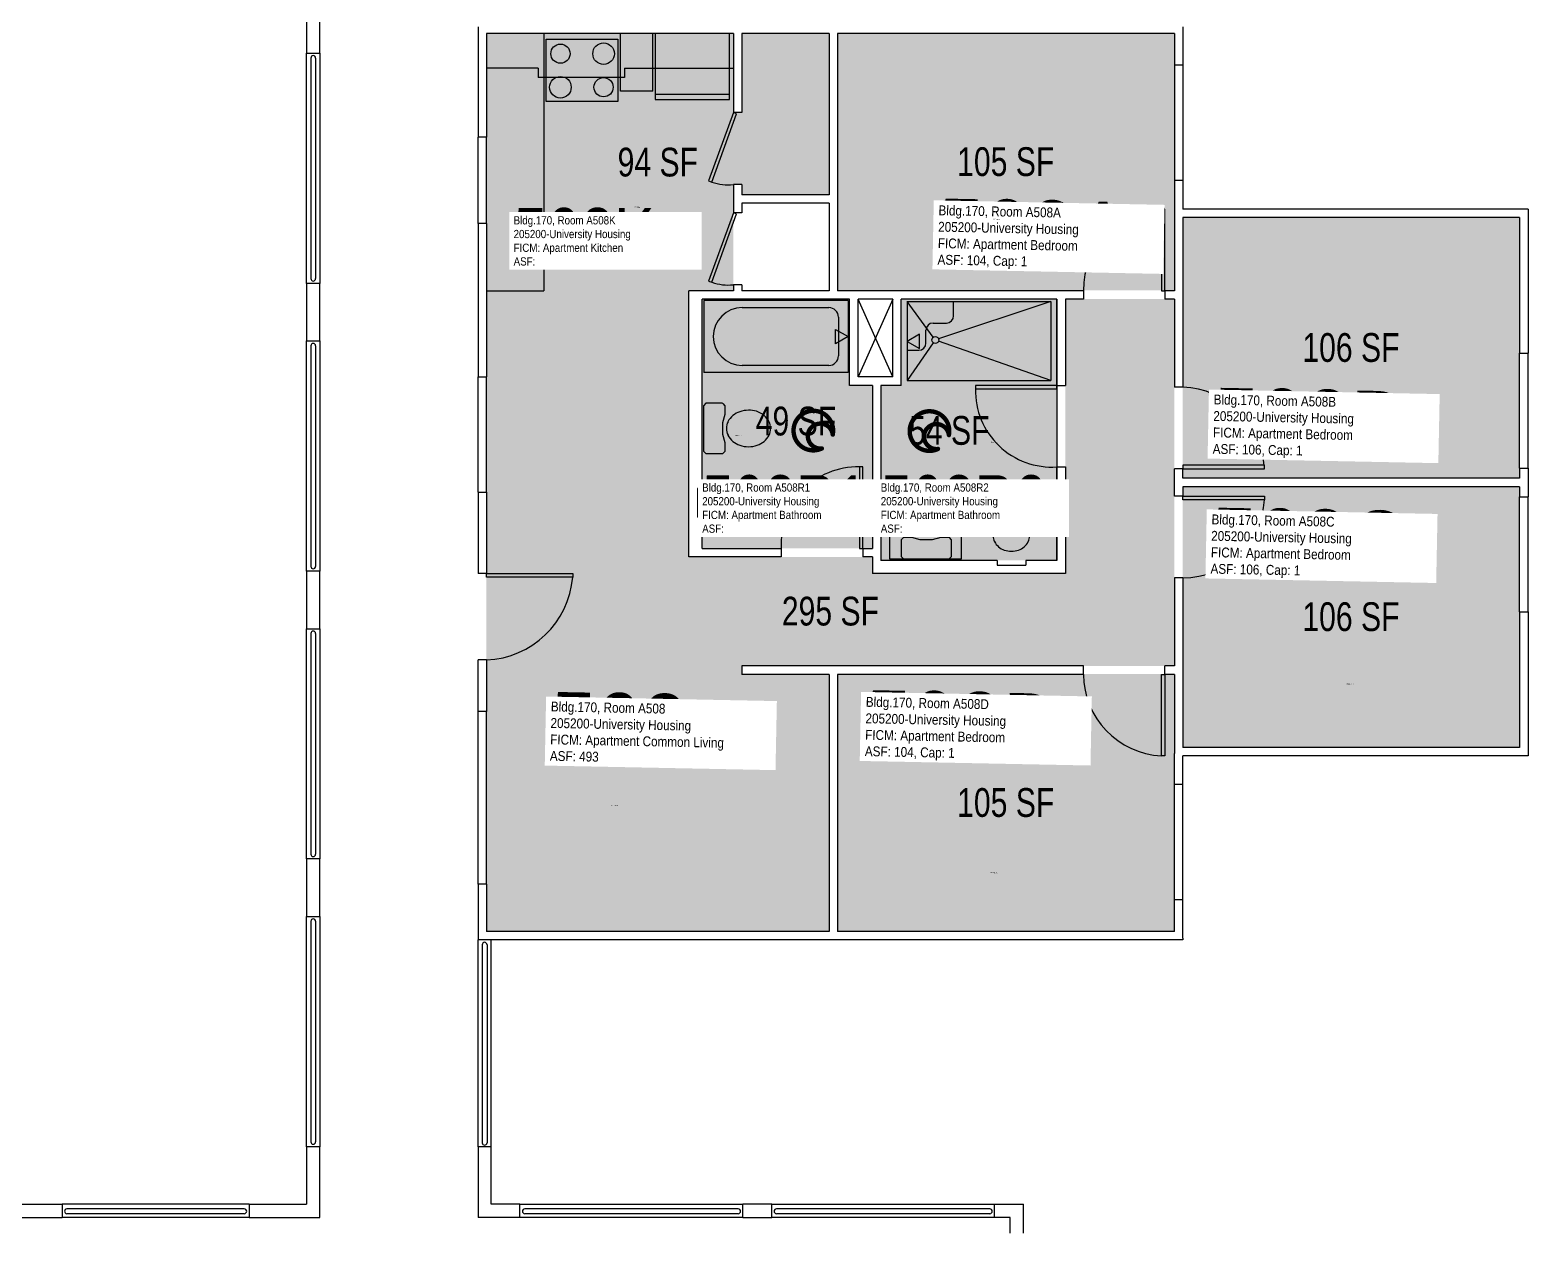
# Model space of a CAD drawing. Header units: inches. Extents: x -88 to 2438, y -52 to 1673.
# Drawn here: x 1789 to 2414, y 320 to 821 of the extents above; entities that cross this region are included whole.
import ezdxf
from ezdxf.enums import TextEntityAlignment as Align

# ---------------------------------------------------------------- set-up
doc = ezdxf.new("R2010")
doc.units = ezdxf.units.IN
doc.header["$LTSCALE"] = 10
doc.header["$MEASUREMENT"] = 0
doc.layers.get('0').update_dxf_attribs({"linetype": 'CONTINUOUS'})
for name, color, linetype in [('A-DOOR', 2, 'CONTINUOUS'), ('A-FLOR', 3, 'CONTINUOUS'), ('A-GLAZ', 1, 'CONTINUOUS'), ('A-IDEN-ICON', 4, 'CONTINUOUS'), ('A-IDEN-RNUM', 7, 'CONTINUOUS'), ('A-IDEN-SNUM', 4, 'CONTINUOUS'), ('A-IDEN-VNUM', 4, 'CONTINUOUS'), ('A-WALL', 5, 'CONTINUOUS'), ('AREA-TEXT', 3, 'CONTINUOUS'), ('Rooms-Category-Color', 7, 'CONTINUOUS'), ('Rooms-College-Color', 7, 'CONTINUOUS'), ('Rooms-Department-Color', 7, 'CONTINUOUS'), ('Rooms-Division-Color', 7, 'CONTINUOUS'), ('Rooms-Information', 7, 'CONTINUOUS')]:
    doc.layers.add(name, color=color, linetype=linetype)
doc.styles.add('CP_AREA', font='arial.ttf', dxfattribs={"height": 15})
doc.styles.add('CP_ROOMSNUMBER', font='arial.ttf', dxfattribs={"height": 1})
doc.styles.add('CP_ROOMVNUMBER', font='arial.ttf', dxfattribs={"width": 0.85, "height": 0.075})

# ---------------------------------------------------------------- blocks, each defined once
blk = doc.blocks.new('CPBATH')
at = {"color": 0, "linetype": 'ByBlock', "const_width": 0.0127}
for points in [[(0.0571, 0.0168, 0.861492), (-0.0551, 0, 1)], [(-0.0551, 0, 0.726902), (0.0487, -0.0337, 1)], [(0.0571, 0.0168, 0.729002), (-0.0084, -0.0042, 1)], [(-0.0084, -0.0042, 0.609468), (0.0487, -0.0337, 1)]]:
    blk.add_lwpolyline(points, format="xyb", dxfattribs=at)
at = {"color": 0, "linetype": 'ByBlock', "const_width": 0.00637}
for points in [[(0.0544, 0.0152, 1), (0.0599, 0.0184, 1)], [(0.0459, -0.0353, 1), (0.0515, -0.0321, 1)]]:
    blk.add_lwpolyline(points, format="xyb", close=True, dxfattribs=at)

msp = doc.modelspace()

# ---------------------------------------------------------------- hatches: boundary and pattern name
at = {"layer": 'Rooms-Category-Color', "true_color": 0x728ef3}
for points in [[(2082.17, 712.63), (1979.17, 712.63), (1979.17, 819.88), (2082.17, 819.88), (2082.17, 786.88), (2085.67, 786.88), (2085.67, 819.88), (2122.17, 819.88), (2122.17, 752.63), (2085.67, 752.63), (2085.67, 756.88), (2082.17, 756.88)], [(2125.54, 712.81), (2125.54, 820.06), (2266.04, 820.06), (2266.04, 712.81)], [(2269.54, 634.56), (2269.54, 743.31), (2410.04, 743.31), (2410.04, 634.56)], [(2266.17, 709.13), (2266.17, 556.13), (2085.67, 556.13), (2085.67, 552.63), (2122.17, 552.63), (2122.17, 445.38), (1979.17, 445.38), (1979.17, 712.63), (2063.67, 712.63), (2063.67, 601.63), (2140.17, 601.63), (2140.17, 594.63), (2220.67, 594.63), (2220.67, 709.13)], [(2069.17, 709.13), (2130.67, 709.13), (2130.67, 673.13), (2140.17, 673.13), (2140.17, 605.13), (2069.17, 605.13)], [(2217.17, 709.13), (2217.17, 600.13), (2143.67, 600.13), (2143.67, 673.13), (2152.17, 673.13), (2152.17, 709.13)], [(2269.54, 522.31), (2269.54, 631.06), (2410.04, 631.06), (2410.04, 522.31)], [(2125.54, 445.56), (2125.54, 552.81), (2266.04, 552.81), (2266.04, 445.56)]]:
    msp.add_hatch(color=171, dxfattribs=at).paths.add_polyline_path(points)
at = {"layer": 'Rooms-College-Color', "true_color": 0xadadad}
for points in [[(2082.17, 712.63), (1979.17, 712.63), (1979.17, 819.88), (2082.17, 819.88), (2082.17, 786.88), (2085.67, 786.88), (2085.67, 819.88), (2122.17, 819.88), (2122.17, 752.63), (2085.67, 752.63), (2085.67, 756.88), (2082.17, 756.88)], [(2125.54, 712.81), (2125.54, 820.06), (2266.04, 820.06), (2266.04, 712.81)], [(2269.54, 634.56), (2269.54, 743.31), (2410.04, 743.31), (2410.04, 634.56)], [(2266.17, 709.13), (2266.17, 556.13), (2085.67, 556.13), (2085.67, 552.63), (2122.17, 552.63), (2122.17, 445.38), (1979.17, 445.38), (1979.17, 712.63), (2063.67, 712.63), (2063.67, 601.63), (2140.17, 601.63), (2140.17, 594.63), (2220.67, 594.63), (2220.67, 709.13)], [(2069.17, 709.13), (2130.67, 709.13), (2130.67, 673.13), (2140.17, 673.13), (2140.17, 605.13), (2069.17, 605.13)], [(2217.17, 709.13), (2217.17, 600.13), (2143.67, 600.13), (2143.67, 673.13), (2152.17, 673.13), (2152.17, 709.13)], [(2269.54, 522.31), (2269.54, 631.06), (2410.04, 631.06), (2410.04, 522.31)], [(2125.54, 445.56), (2125.54, 552.81), (2266.04, 552.81), (2266.04, 445.56)]]:
    msp.add_hatch(color=253, dxfattribs=at).paths.add_polyline_path(points)
at = {"layer": 'Rooms-Department-Color', "true_color": 0x604aed}
for points in [[(2082.17, 712.63), (1979.17, 712.63), (1979.17, 819.88), (2082.17, 819.88), (2082.17, 786.88), (2085.67, 786.88), (2085.67, 819.88), (2122.17, 819.88), (2122.17, 752.63), (2085.67, 752.63), (2085.67, 756.88), (2082.17, 756.88)], [(2125.54, 712.81), (2125.54, 820.06), (2266.04, 820.06), (2266.04, 712.81)], [(2269.54, 634.56), (2269.54, 743.31), (2410.04, 743.31), (2410.04, 634.56)], [(2266.17, 709.13), (2266.17, 556.13), (2085.67, 556.13), (2085.67, 552.63), (2122.17, 552.63), (2122.17, 445.38), (1979.17, 445.38), (1979.17, 712.63), (2063.67, 712.63), (2063.67, 601.63), (2140.17, 601.63), (2140.17, 594.63), (2220.67, 594.63), (2220.67, 709.13)], [(2069.17, 709.13), (2130.67, 709.13), (2130.67, 673.13), (2140.17, 673.13), (2140.17, 605.13), (2069.17, 605.13)], [(2217.17, 709.13), (2217.17, 600.13), (2143.67, 600.13), (2143.67, 673.13), (2152.17, 673.13), (2152.17, 709.13)], [(2269.54, 522.31), (2269.54, 631.06), (2410.04, 631.06), (2410.04, 522.31)], [(2125.54, 445.56), (2125.54, 552.81), (2266.04, 552.81), (2266.04, 445.56)]]:
    msp.add_hatch(color=173, dxfattribs=at).paths.add_polyline_path(points)
at = {"layer": 'Rooms-Division-Color', "true_color": 0x604aed}
for points in [[(2082.17, 712.63), (1979.17, 712.63), (1979.17, 819.88), (2082.17, 819.88), (2082.17, 786.88), (2085.67, 786.88), (2085.67, 819.88), (2122.17, 819.88), (2122.17, 752.63), (2085.67, 752.63), (2085.67, 756.88), (2082.17, 756.88)], [(2125.54, 712.81), (2125.54, 820.06), (2266.04, 820.06), (2266.04, 712.81)], [(2269.54, 634.56), (2269.54, 743.31), (2410.04, 743.31), (2410.04, 634.56)], [(2266.17, 709.13), (2266.17, 556.13), (2085.67, 556.13), (2085.67, 552.63), (2122.17, 552.63), (2122.17, 445.38), (1979.17, 445.38), (1979.17, 712.63), (2063.67, 712.63), (2063.67, 601.63), (2140.17, 601.63), (2140.17, 594.63), (2220.67, 594.63), (2220.67, 709.13)], [(2069.17, 709.13), (2130.67, 709.13), (2130.67, 673.13), (2140.17, 673.13), (2140.17, 605.13), (2069.17, 605.13)], [(2217.17, 709.13), (2217.17, 600.13), (2143.67, 600.13), (2143.67, 673.13), (2152.17, 673.13), (2152.17, 709.13)], [(2269.54, 522.31), (2269.54, 631.06), (2410.04, 631.06), (2410.04, 522.31)], [(2125.54, 445.56), (2125.54, 552.81), (2266.04, 552.81), (2266.04, 445.56)]]:
    msp.add_hatch(color=173, dxfattribs=at).paths.add_polyline_path(points)

# ---------------------------------------------------------------- linework, layer by layer
for p, q in [((2003.17, 819.88), (2003.17, 712.63)), ((2035.04, 795.88), (2035.04, 819.88)), ((2048.55, 795.88), (2048.55, 819.88)), ((2080.55, 819.88), (2049.55, 819.88)), ((2049.55, 819.88), (2049.55, 792.38)), ((2080.55, 792.38), (2080.55, 819.88)), ((2004.04, 817.46), (2034.04, 817.46)), ((2004.04, 791.46), (2004.04, 817.46)), ((2034.04, 817.46), (2034.04, 791.46)), ((2000.8, 805.46), (1979.17, 805.46)), ((2000.8, 805.46), (2000.8, 801.46)), ((2036.8, 801.46), (2000.8, 801.46)), ((2036.8, 805.46), (2082.17, 805.46)), ((2036.8, 805.46), (2036.8, 801.46)), ((2048.55, 795.88), (2035.04, 795.88)), ((2049.55, 794.63), (2080.55, 794.63)), ((2034.04, 791.46), (2004.04, 791.46)), ((2049.55, 792.38), (2080.55, 792.38)), ((1979.17, 712.63), (2003.17, 712.63)), ((2130.05, 708.5), (2069.8, 708.5)), ((2069.8, 708.5), (2069.8, 678.5)), ((2130.05, 708.5), (2130.05, 678.5)), ((2154.67, 708.13), (2214.67, 708.13)), ((2165.58, 693.19), (2154.67, 708.13)), ((2154.67, 708.13), (2154.67, 675.13)), ((2214.67, 708.13), (2167.76, 692.51)), ((2214.67, 708.13), (2214.67, 675.13)), ((2085.86, 705.55), (2122.01, 705.55)), ((2126.03, 701.54), (2126.03, 685.47)), ((2124.85, 690.5), (2124.85, 696.5)), ((2124.85, 696.5), (2130.05, 693.5)), ((2159.87, 694.5), (2154.67, 691.5)), ((2159.87, 688.5), (2159.87, 694.5)), ((2130.05, 693.5), (2124.85, 690.5)), ((2154.67, 691.5), (2159.87, 688.5)), ((2165.58, 690.93), (2154.67, 675.13)), ((2214.67, 675.13), (2167.76, 691.62)), ((2122.01, 681.45), (2085.86, 681.45)), ((2130.05, 678.5), (2069.8, 678.5)), ((2154.67, 675.13), (2214.67, 675.13)), ((2070.73, 665.66), (2069.73, 664.66)), ((2069.73, 664.66), (2069.73, 645.66)), ((2077.56, 665.66), (2070.73, 665.66)), ((2078.73, 664.66), (2077.86, 665.54)), ((2078.73, 661.16), (2078.73, 664.66)), ((2077.73, 652.66), (2077.73, 657.6)), ((2077.75, 657.71), (2078.73, 661.16)), ((2078.73, 649.16), (2077.73, 652.66)), ((2069.73, 645.66), (2070.73, 644.66)), ((2070.73, 644.66), (2077.73, 644.66)), ((2077.73, 644.66), (2078.61, 645.54)), ((2078.73, 645.83), (2078.73, 649.16)), ((2147.3, 612.75), (2147.3, 600.75)), ((2177.3, 612.75), (2147.3, 612.75)), ((2177.3, 600.75), (2177.3, 612.75)), ((2152.17, 608.58), (2152.17, 601.75)), ((2153.17, 609.75), (2152.29, 608.88)), ((2156.67, 609.75), (2153.17, 609.75)), ((2160.17, 608.75), (2156.67, 609.75)), ((2165.17, 608.75), (2160.17, 608.75)), ((2168.67, 609.75), (2165.17, 608.75)), ((2172, 609.75), (2168.67, 609.75)), ((2173.17, 608.75), (2172.29, 609.63)), ((2173.17, 601.75), (2173.17, 608.75)), ((2147.3, 600.75), (2177.3, 600.75)), ((2152.17, 601.75), (2153.17, 600.75)), ((2153.17, 600.75), (2172.17, 600.75)), ((2172.17, 600.75), (2173.17, 601.75))]:
    msp.add_line(p, q)
at = {"ltscale": 0.5}
for p, q in [((2174.05, 702.13), (2174.05, 708.13)), ((2162.5, 690.76), (2162.5, 696.13)), ((2165.5, 699.13), (2171.05, 699.13)), ((2154.67, 687.76), (2159.5, 687.76))]:
    msp.add_line(p, q, dxfattribs=at)
msp.add_lwpolyline([(2217.17, 709.13), (2217.17, 600.13)])
for centre, radius in [((2010.04, 811.46), 4), ((2028.04, 811.46), 4.5), ((2010.04, 797.46), 4.5), ((2028.04, 797.46), 4), ((2166.42, 692.06), 1.41)]:
    msp.add_circle(centre, radius)
for centre, radius, start, end in [((2085.86, 693.5), 12.05, 90, 270), ((2122.01, 701.54), 4.02, 0, 90), ((2122.01, 685.47), 4.02, 270, 0), ((2077.56, 665.24), 0.418, 45, 90), ((2088.5, 651.58), 11.18, 90, 108.83538), ((2089.06, 654.23), 8.55, 71.16462, 93.77544), ((2078.15, 657.6), 0.418, 164.0546, 180), ((2085.57, 655.16), 6.3, 153.29881, 180), ((2086.98, 654.45), 7.89, 129.47246, 153.29881), ((2087.9, 653.33), 9.33, 108.83538, 129.47246), ((2088.52, 652.63), 10.24, 50.52754, 71.16462), ((2090.01, 654.45), 7.89, 26.70119, 50.52754), ((2091.43, 655.16), 6.3, 0, 26.70119), ((2085.57, 655.16), 6.3, 180, 206.70119), ((2086.98, 655.87), 7.89, 206.70119, 230.52754), ((2090.01, 655.87), 7.89, 309.47246, 333.29881), ((2091.43, 655.16), 6.3, 333.29881, 0), ((2078.31, 645.83), 0.418, 315, 0), ((2087.9, 656.98), 9.33, 230.52754, 251.16462), ((2088.5, 658.74), 11.18, 251.16462, 270), ((2088.5, 658.74), 11.18, 270, 288.83538), ((2089.1, 656.98), 9.33, 288.83538, 309.47246), ((2079.91, 625.26), 6.59, 116.19159, 139.89909), ((2079.4, 626.31), 5.42, 90, 116.19159), ((2079.4, 626.31), 5.42, 63.80841, 90), ((2078.88, 625.26), 6.59, 40.10091, 63.80841), ((2082, 624.13), 9, 160.77064, 180), ((2080.72, 624.57), 7.65, 139.89909, 160.77064), ((2078.07, 624.57), 7.65, 19.22936, 40.10091), ((2076.79, 624.13), 9, 0, 19.22936), ((2165.2, 619.54), 10.24, 140.52754, 161.16462), ((2163.38, 621.04), 7.89, 116.70119, 140.52754), ((2162.67, 622.45), 6.3, 90, 116.70119), ((2162.67, 622.45), 6.3, 63.29881, 90), ((2161.96, 621.04), 7.89, 39.47246, 63.29881), ((2160.84, 620.12), 9.33, 18.83538, 39.47246), ((2082, 624.13), 9, 180, 199.22936), ((2080.72, 623.69), 7.65, 199.22936, 220.10091), ((2079.91, 623), 6.59, 220.10091, 243.80841), ((2078.88, 623), 6.59, 296.19159, 319.89909), ((2078.07, 623.69), 7.65, 319.89909, 340.77064), ((2076.79, 624.13), 9, 340.77064, 0), ((2163.6, 620.08), 8.55, 161.16462, 183.77544), ((2166.25, 619.52), 11.18, 180, 198.83538), ((2159.09, 619.52), 11.18, 0, 18.83538), ((2159.09, 619.52), 11.18, 341.16462, 0), ((2079.4, 621.95), 5.42, 243.80841, 270), ((2079.4, 621.95), 5.42, 270, 296.19159), ((2164.5, 618.92), 9.33, 198.83538, 219.47246), ((2163.38, 618), 7.89, 219.47246, 243.29881), ((2161.96, 618), 7.89, 296.70119, 320.52754), ((2160.84, 618.92), 9.33, 320.52754, 341.16462), ((2195.99, 610.35), 5.42, 153.80841, 180), ((2197.04, 609.84), 6.59, 130.10091, 153.80841), ((2197.73, 609.03), 7.65, 109.22936, 130.10091), ((2198.17, 607.75), 9, 90, 109.22936), ((2198.17, 607.75), 9, 70.77064, 90), ((2198.61, 609.03), 7.65, 49.89909, 70.77064), ((2199.3, 609.84), 6.59, 26.19159, 49.89909), ((2200.35, 610.35), 5.42, 0, 26.19159), ((2152.59, 608.58), 0.418, 135, 180), ((2162.67, 616.59), 6.3, 243.29881, 270), ((2162.67, 616.59), 6.3, 270, 296.70119), ((2172, 609.34), 0.418, 45, 90), ((2195.99, 610.35), 5.42, 180, 206.19159), ((2197.04, 610.87), 6.59, 206.19159, 229.89909), ((2199.3, 610.87), 6.59, 310.10091, 333.80841), ((2200.35, 610.35), 5.42, 333.80841, 0), ((2197.73, 611.68), 7.65, 229.89909, 250.77064), ((2198.17, 612.96), 9, 250.77064, 270), ((2198.17, 612.96), 9, 270, 289.22936), ((2198.61, 611.68), 7.65, 289.22936, 310.10091)]:
    msp.add_arc(centre, radius, start, end)
for centre, start, end in [((2171.05, 702.13), 270, 0), ((2165.5, 696.13), 90, 180), ((2159.5, 690.76), 270, 0)]:
    msp.add_arc(centre, 3, start, end, dxfattribs=at)
at = {"layer": 'A-DOOR'}
for p, q in [((2082.17, 786.88), (2071.87, 758.4)), ((2073.2, 757.92), (2083.5, 786.4)), ((2083.5, 786.4), (2082.17, 786.88)), ((2071.87, 758.4), (2073.2, 757.92)), ((2082.17, 745.13), (2071.87, 716.65)), ((2073.2, 716.17), (2083.5, 744.65)), ((2083.5, 744.65), (2082.17, 745.13)), ((2262.17, 746.63), (2260.75, 746.63)), ((2260.75, 746.63), (2260.75, 712.63)), ((2262.17, 712.63), (2262.17, 746.63)), ((2071.87, 716.65), (2073.2, 716.17)), ((2260.75, 712.63), (2262.17, 712.63)), ((2217.17, 673.13), (2183.17, 673.13)), ((2183.17, 673.13), (2183.17, 671.71)), ((2183.17, 671.71), (2217.17, 671.71)), ((2217.17, 671.71), (2217.17, 673.13)), ((2136.17, 639.13), (2134.75, 639.13)), ((2134.75, 639.13), (2134.75, 605.13)), ((2136.17, 605.13), (2136.17, 639.13)), ((2269.67, 639.8), (2269.67, 638.38)), ((2303.67, 639.8), (2269.67, 639.8)), ((2269.67, 638.38), (2303.67, 638.38)), ((2303.67, 638.38), (2303.67, 639.8)), ((2269.67, 625.46), (2269.67, 626.88)), ((2269.67, 626.88), (2303.67, 626.88)), ((2303.67, 625.46), (2269.67, 625.46)), ((2303.67, 626.88), (2303.67, 625.46)), ((2134.75, 605.13), (2136.17, 605.13)), ((1979.17, 593.21), (1979.17, 594.63)), ((1979.17, 594.63), (2015.17, 594.63)), ((2015.17, 594.63), (2015.17, 593.21)), ((2015.17, 593.21), (1979.17, 593.21)), ((2260.75, 552.63), (2262.17, 552.63)), ((2260.75, 518.63), (2260.75, 552.63)), ((2262.17, 552.63), (2262.17, 518.63)), ((2262.17, 518.63), (2260.75, 518.63))]:
    msp.add_line(p, q, dxfattribs=at)
for centre, radius, start, end in [((2079.84, 775.98), 19.24, 249.81651, 276.95724), ((2261.94, 712.88), 33.77, 92.00499, 180.43276), ((2079.84, 734.23), 19.24, 249.81651, 276.95724), ((2215.05, 670.94), 31.88, 178.61692, 273.82083), ((2268.35, 636.97), 35.43, 4.57233, 87.86542), ((2133.98, 607.25), 31.88, 88.61692, 183.82083), ((2269.72, 626.86), 33.98, 269.91731, 357.64494), ((1977.69, 596.2), 37.6, 272.25231, 355.44805), ((2262.55, 552.96), 34.38, 180.55848, 267.00377)]:
    msp.add_arc(centre, radius, start, end, dxfattribs=at)
at = {"layer": 'A-FLOR'}
for p, q in [((1905.92, 809.65), (1905.92, 717.65)), ((1907.92, 809.65), (1907.92, 717.65)), ((2148.67, 676.63), (2134.17, 709.13)), ((2148.67, 709.13), (2134.17, 676.63)), ((1905.92, 689.65), (1905.92, 597.65)), ((1907.92, 689.65), (1907.92, 597.65)), ((1905.92, 569.65), (1905.92, 477.65)), ((1907.92, 569.65), (1907.92, 477.65)), ((1905.92, 449.65), (1905.92, 357.65)), ((1907.92, 449.65), (1907.92, 357.65)), ((1977.42, 439.88), (1977.42, 357.3)), ((1979.42, 439.88), (1979.42, 357.3)), ((1878.17, 329.72), (1804.17, 329.72)), ((1878.17, 327.72), (1804.17, 327.72)), ((2084.17, 329.72), (1995.17, 329.72)), ((2084.17, 327.72), (1995.17, 327.72)), ((2189.17, 329.72), (2100.17, 329.72)), ((2189.17, 327.72), (2100.17, 327.72))]:
    msp.add_line(p, q, dxfattribs=at)
for centre, start, end in [((1906.92, 809.65), 0, 180), ((1906.92, 717.65), 180, 0), ((1906.92, 689.65), 0, 180), ((1906.92, 597.65), 180, 0), ((1906.92, 569.65), 0, 180), ((1906.92, 477.65), 180, 0), ((1906.92, 449.65), 0, 180), ((1978.42, 439.88), 360, 180), ((1906.92, 357.65), 180, 0), ((1978.42, 357.3), 180, 0)]:
    msp.add_arc(centre, 1, start, end, dxfattribs=at)
at = {"layer": 'A-FLOR', "extrusion": (5.11452e-05, 1.68319e-14, 1)}
for centre, start, end in [((1804.17, 328.72, 0.09), 90, 270), ((1878.17, 328.72, 0.1), 270, 90), ((1995.17, 328.72, 0.1), 90, 270), ((2100.17, 328.72, 0.11), 90, 270)]:
    msp.add_arc(centre, 1, start, end, dxfattribs=at)
at = {"layer": 'A-FLOR', "extrusion": (-5.11452e-05, 1.46751e-14, 1)}
for centre in [(2084.17, 328.72, -0.11), (2189.17, 328.72, -0.11)]:
    msp.add_arc(centre, 1, 270, 90, dxfattribs=at)
at = {"layer": 'A-GLAZ'}
for p, q in [((2266.17, 806.63), (2266.17, 758.63)), ((2269.67, 806.63), (2269.67, 758.63)), ((1975.67, 740.63), (1975.67, 776.63)), ((1979.17, 740.63), (1979.17, 776.63)), ((2410.17, 638.63), (2410.17, 686.63)), ((2413.67, 638.63), (2413.67, 686.63)), ((1975.67, 628.63), (1975.67, 676.63)), ((1979.17, 628.63), (1979.17, 676.63)), ((2410.17, 578.63), (2410.17, 626.63)), ((2413.67, 578.63), (2413.67, 626.63)), ((1975.67, 465.13), (1975.67, 537.13)), ((1979.17, 465.13), (1979.17, 537.13)), ((2266.17, 458.63), (2266.17, 506.63)), ((2269.67, 458.63), (2269.67, 506.63))]:
    msp.add_line(p, q, dxfattribs=at)
at = {"layer": 'A-WALL'}
for p, q in [((1904.17, 835.65), (1904.17, 811.65)), ((1909.67, 811.65), (1909.67, 835.65)), ((1975.67, 822.63), (1975.67, 776.63)), ((1979.17, 819.88), (1979.17, 776.63)), ((2082.17, 819.88), (1979.17, 819.88)), ((2082.17, 819.88), (2082.17, 786.88)), ((2085.67, 819.88), (2085.67, 786.88)), ((2122.17, 819.88), (2085.67, 819.88)), ((2122.17, 819.88), (2122.17, 752.63)), ((2125.67, 819.88), (2125.67, 712.63)), ((2266.17, 819.88), (2125.67, 819.88)), ((2266.17, 819.88), (2266.17, 806.63)), ((2269.67, 822.63), (2269.67, 806.63)), ((1904.17, 715.65), (1904.17, 811.65)), ((1904.17, 811.65), (1909.67, 811.65)), ((1909.67, 811.65), (1909.67, 715.65)), ((2269.67, 806.63), (2266.17, 806.63)), ((2085.67, 786.88), (2082.17, 786.88)), ((1979.17, 776.63), (1975.67, 776.63)), ((2082.17, 756.88), (2082.17, 745.13)), ((2085.67, 756.88), (2082.17, 756.88)), ((2085.67, 756.88), (2085.67, 752.63)), ((2269.67, 758.63), (2266.17, 758.63)), ((2266.17, 758.63), (2266.17, 745.63)), ((2269.67, 758.63), (2269.67, 746.63)), ((2122.17, 752.63), (2085.67, 752.63)), ((2085.67, 745.13), (2082.17, 745.13)), ((2085.67, 749.13), (2085.67, 745.13)), ((2122.17, 749.13), (2085.67, 749.13)), ((2122.17, 749.13), (2122.17, 712.63)), ((2266.17, 745.63), (2266.17, 712.63)), ((2413.67, 746.63), (2269.67, 746.63)), ((2413.67, 746.63), (2413.67, 686.63)), ((1975.67, 740.63), (1975.67, 676.63)), ((1979.17, 740.63), (1975.67, 740.63)), ((1979.17, 740.63), (1979.17, 712.63)), ((2269.67, 743.13), (2269.67, 672.38)), ((2410.17, 743.13), (2269.67, 743.13)), ((2410.17, 743.13), (2410.17, 686.63)), ((1909.67, 715.65), (1904.17, 715.65)), ((1904.17, 715.65), (1904.17, 691.65)), ((1909.67, 691.65), (1909.67, 715.65)), ((1979.17, 712.63), (1979.17, 676.63)), ((2082.17, 712.63), (2063.67, 712.63)), ((2063.67, 601.63), (2063.67, 712.63)), ((2082.17, 715.13), (2082.17, 712.63)), ((2085.67, 715.13), (2082.17, 715.13)), ((2085.67, 715.13), (2085.67, 712.63)), ((2122.17, 712.63), (2085.67, 712.63)), ((2228.17, 712.63), (2125.67, 712.63)), ((2228.17, 712.63), (2228.17, 709.13)), ((2266.17, 712.63), (2262.17, 712.63)), ((2262.17, 712.63), (2262.17, 709.13)), ((2069.17, 630.13), (2069.17, 709.13)), ((2130.67, 709.13), (2069.17, 709.13)), ((2130.67, 673.13), (2130.67, 709.13)), ((2148.67, 709.13), (2134.17, 709.13)), ((2134.17, 676.63), (2134.17, 709.13)), ((2148.67, 676.63), (2148.67, 709.13)), ((2217.17, 709.13), (2152.17, 709.13)), ((2152.17, 673.13), (2152.17, 709.13)), ((2217.17, 673.13), (2217.17, 709.13)), ((2228.17, 709.13), (2220.67, 709.13)), ((2220.67, 709.13), (2220.67, 673.13)), ((2266.17, 709.13), (2262.17, 709.13)), ((2266.17, 709.13), (2266.17, 672.38)), ((1904.17, 595.65), (1904.17, 691.65)), ((1904.17, 691.65), (1909.67, 691.65)), ((1909.67, 691.65), (1909.67, 595.65)), ((2410.17, 686.63), (2413.67, 686.63)), ((1975.67, 676.63), (1979.17, 676.63)), ((2148.67, 676.63), (2134.17, 676.63)), ((2140.17, 673.13), (2130.67, 673.13)), ((2140.17, 673.13), (2140.17, 605.13)), ((2143.67, 673.13), (2143.67, 600.13)), ((2152.17, 673.13), (2143.67, 673.13)), ((2217.17, 673.13), (2220.67, 673.13)), ((2269.67, 672.38), (2266.17, 672.38)), ((2217.17, 600.13), (2217.17, 639.13)), ((2217.17, 639.13), (2220.67, 639.13)), ((2220.67, 639.13), (2220.67, 594.63)), ((2266.17, 626.88), (2266.17, 638.38)), ((2269.67, 638.38), (2266.17, 638.38)), ((2269.67, 634.38), (2269.67, 638.38)), ((2410.17, 638.63), (2413.67, 638.63)), ((2410.17, 638.63), (2410.17, 634.38)), ((2413.67, 638.63), (2413.67, 626.63)), ((2410.17, 634.38), (2269.67, 634.38)), ((1975.67, 628.63), (1975.67, 594.63)), ((1975.67, 628.63), (1979.17, 628.63)), ((1979.17, 628.63), (1979.17, 594.63)), ((2067.17, 630.13), (2067.17, 618.13)), ((2069.17, 630.13), (2067.17, 630.13)), ((2269.67, 626.88), (2266.17, 626.88)), ((2410.17, 630.88), (2269.67, 630.88)), ((2269.67, 630.88), (2269.67, 626.88)), ((2410.17, 630.88), (2410.17, 626.63)), ((2410.17, 626.63), (2413.67, 626.63)), ((2069.17, 618.13), (2067.17, 618.13)), ((2069.17, 605.13), (2069.17, 618.13)), ((2102.17, 601.63), (2063.67, 601.63)), ((2069.17, 605.13), (2102.17, 605.13)), ((2102.17, 605.13), (2102.17, 601.63)), ((2136.17, 605.13), (2136.17, 601.63)), ((2136.17, 605.13), (2140.17, 605.13)), ((2140.17, 601.63), (2136.17, 601.63)), ((2140.17, 601.63), (2140.17, 594.63)), ((2192.17, 600.13), (2143.67, 600.13)), ((2192.17, 600.13), (2192.17, 598.13)), ((2204.17, 600.13), (2204.17, 598.13)), ((2217.17, 600.13), (2204.17, 600.13)), ((1909.67, 595.65), (1904.17, 595.65)), ((1904.17, 595.65), (1904.17, 571.65)), ((1909.67, 571.65), (1909.67, 595.65)), ((1979.17, 594.63), (1975.67, 594.63)), ((2220.67, 594.63), (2140.17, 594.63)), ((2192.17, 598.13), (2204.17, 598.13)), ((2266.17, 592.88), (2266.17, 556.13)), ((2269.67, 592.88), (2266.17, 592.88)), ((2269.67, 592.88), (2269.67, 522.13)), ((2410.17, 578.63), (2413.67, 578.63)), ((2410.17, 578.63), (2410.17, 522.13)), ((2413.67, 578.63), (2413.67, 518.63)), ((1904.17, 475.65), (1904.17, 571.65)), ((1904.17, 571.65), (1909.67, 571.65)), ((1909.67, 571.65), (1909.67, 475.65)), ((1979.17, 558.63), (1975.67, 558.63)), ((1975.67, 537.13), (1975.67, 558.63)), ((1979.17, 558.63), (1979.17, 537.13)), ((2228.17, 556.13), (2085.67, 556.13)), ((2085.67, 556.13), (2085.67, 552.63)), ((2122.17, 552.63), (2085.67, 552.63)), ((2122.17, 552.63), (2122.17, 445.38)), ((2228.17, 552.63), (2125.67, 552.63)), ((2125.67, 552.63), (2125.67, 445.38)), ((2228.17, 552.63), (2228.17, 556.13)), ((2262.17, 552.63), (2262.17, 556.13)), ((2266.17, 556.13), (2262.17, 556.13)), ((2266.17, 552.63), (2262.17, 552.63)), ((2266.17, 552.63), (2266.17, 519.63)), ((1979.17, 537.13), (1975.67, 537.13)), ((2266.17, 506.63), (2266.17, 519.63)), ((2410.17, 522.13), (2269.67, 522.13)), ((2413.67, 518.63), (2269.67, 518.63)), ((2269.67, 506.63), (2269.67, 518.63)), ((2269.67, 506.63), (2266.17, 506.63)), ((1909.67, 475.65), (1904.17, 475.65)), ((1904.17, 475.65), (1904.17, 451.65)), ((1909.67, 451.65), (1909.67, 475.65)), ((1979.17, 465.13), (1975.67, 465.13)), ((1975.67, 465.13), (1975.67, 442.63)), ((1979.17, 465.13), (1979.17, 445.38)), ((2269.67, 458.63), (2266.17, 458.63)), ((2266.17, 445.38), (2266.17, 458.63)), ((2269.67, 442.63), (2269.67, 458.63)), ((1904.17, 355.65), (1904.17, 451.65)), ((1904.17, 451.65), (1909.67, 451.65)), ((1909.67, 451.65), (1909.67, 355.65)), ((2122.17, 445.38), (1979.17, 445.38)), ((2266.17, 445.38), (2125.67, 445.38)), ((1975.67, 442.63), (1975.67, 441.88)), ((1975.67, 355.65), (1975.67, 441.88)), ((2269.67, 441.88), (1975.67, 441.88)), ((1981.17, 355.65), (1981.17, 441.88)), ((2269.67, 442.63), (2269.67, 441.88)), ((1904.17, 355.65), (1904.17, 331.65)), ((1909.67, 355.65), (1904.17, 355.65)), ((1909.67, 326.15), (1909.67, 355.65)), ((1975.67, 355.65), (1975.67, 326.15)), ((1981.17, 355.65), (1975.67, 355.65)), ((1981.17, 331.65), (1981.17, 355.65)), ((1783.92, 331.65), (1802.17, 331.65)), ((1880.17, 331.65), (1802.17, 331.65)), ((1802.17, 331.65), (1802.17, 326.15)), ((1880.17, 331.65), (1880.17, 326.15)), ((1880.17, 331.65), (1904.17, 331.65)), ((1993.17, 331.65), (1981.17, 331.65)), ((1993.17, 326.15), (1993.17, 331.65)), ((1993.17, 331.65), (2086.17, 331.65)), ((2098.17, 331.65), (2086.17, 331.65)), ((2086.17, 326.15), (2086.17, 331.65)), ((2098.17, 326.15), (2098.17, 331.65)), ((2098.17, 331.65), (2191.17, 331.65)), ((2191.17, 331.65), (2203.17, 331.65)), ((2191.17, 326.15), (2191.17, 331.65)), ((2203.17, 319.65), (2203.17, 331.65)), ((1783.17, 326.15), (1802.17, 326.15)), ((1880.17, 326.15), (1802.17, 326.15)), ((1880.17, 326.15), (1909.67, 326.15)), ((1993.17, 326.15), (1975.67, 326.15)), ((2086.17, 326.15), (1993.17, 326.15)), ((2086.17, 326.15), (2098.17, 326.15)), ((2191.17, 326.15), (2098.17, 326.15)), ((2197.67, 326.15), (2191.17, 326.15)), ((2197.67, 319.65), (2197.67, 326.15))]:
    msp.add_line(p, q, dxfattribs=at)

# ---------------------------------------------------------------- block references
at = {"layer": 'A-IDEN-ICON', "xscale": 144.0000000024036, "yscale": 144.0000000024036, "zscale": 144.0000000024036, "rotation": 331.2590816509103}
for p in [(2115.25, 654.44), (2163.71, 654.24)]:
    msp.add_blockref('CPBATH', p, dxfattribs=at)

# ---------------------------------------------------------------- texts
at = {"layer": 'A-IDEN-RNUM', "style": 'CP_ROOMSNUMBER'}
for s, rotation, p in [('0508-K0', 358.9, (2040.81, 747.27)), ('0508-A0', 358.86725, (2190.7, 742.24)), ('0508-B0', 358.9, (2334.83, 657.42)), ('0508-R1', 358.9, (2083, 652.02)), ('0508-R2', 358.9, (2189.67, 649.24)), ('0508-C0', 358.86725, (2338, 548.47)), ('0508-00', 358.9, (2031.19, 497.72)), ('0508-D0', 358.9, (2189.37, 469.75))]:
    msp.add_text(s, height=0.36, rotation=rotation, dxfattribs=at).set_placement(p)
at = {"layer": 'A-IDEN-SNUM', "style": 'CP_ROOMSNUMBER'}
for s, rotation, p in [('1700A508K0', 358.9, (2040.81, 747.27)), ('1700A508A0', 358.86725, (2190.7, 742.24)), ('1700A508B0', 358.9, (2334.83, 657.42)), ('1700A508R1', 358.9, (2083, 652.02)), ('1700A508R2', 358.9, (2189.67, 649.24)), ('1700A508C0', 358.86725, (2338, 548.47)), ('1700A50800', 358.9, (2031.19, 497.72)), ('1700A508D0', 358.9, (2189.37, 469.75))]:
    msp.add_text(s, height=0.36, rotation=rotation, dxfattribs=at).set_placement(p)
at = {"layer": 'A-IDEN-VNUM', "style": 'CP_ROOMVNUMBER', "width": 0.85}
for s, rotation, p in [('508A', 358.8713, (2167.29, 722.29)), ('508B', 358.86725, (2282.07, 643.38)), ('508C', 358.86725, (2281.17, 593.4)), ('508', 358.86725, (2005.6, 516.54)), ('508D', 358.86725, (2136.97, 517.29))]:
    msp.add_text(s, height=28.8, rotation=rotation, dxfattribs=at).set_placement(p)
at = {"layer": 'A-IDEN-VNUM', "style": 'CP_ROOMVNUMBER'}
for s, width, p in [('508K', 0.75, (1990.51, 723.06, 0)), ('508R1', 0.7, (2069.17, 611.63)), ('508R2', 0.7, (2143.67, 611.63))]:
    msp.add_text(s, height=24, dxfattribs=dict(at, width=width)).set_placement(p)
at = {"layer": 'AREA-TEXT', "style": 'CP_AREA', "width": 0.75}
for s, p in [('94 SF', (2050.67, 766.25)), ('105 SF', (2195.79, 766.44)), ('106 SF', (2339.79, 688.94)), ('49 SF', (2108.29, 658.25)), ('54 SF', (2172.25, 654.36)), ('295 SF', (2122.67, 579)), ('106 SF', (2339.79, 576.69)), ('105 SF', (2195.79, 499.19))]:
    msp.add_text(s, height=12, dxfattribs=at).set_placement(p, align=Align.MIDDLE_CENTER)

# ---------------------------------------------------------------- next in the draw order: texts
at = {"layer": 'Rooms-Information', "char_height": 4.1143, "width": 92.16, "attachment_point": 7, "style": 'CP_ROOMVNUMBER', "bg_fill": 3, "box_fill_scale": 1.5, "bg_fill_color": 256, "bg_fill_true_color": 13158600, "bg_fill_transparency": 0}
for s, insert, rotation in [('Bldg.170, Room A508A^M^J205200-University Housing^M^JFICM: Apartment Bedroom^M^JASF: 104, Cap: 1', (2167.29, 722.29), 358.8713), ('Bldg.170, Room A508B^M^J205200-University Housing^M^JFICM: Apartment Bedroom^M^JASF: 106, Cap: 1', (2282.07, 643.38), 358.86725), ('Bldg.170, Room A508C^M^J205200-University Housing^M^JFICM: Apartment Bedroom^M^JASF: 106, Cap: 1', (2281.17, 593.4), 358.86725), ('Bldg.170, Room A508D^M^J205200-University Housing^M^JFICM: Apartment Bedroom^M^JASF: 104, Cap: 1', (2136.97, 517.29), 358.86725), ('Bldg.170, Room A508^M^J205200-University Housing^M^JFICM: Apartment Common Living^M^JASF: 493', (2005.6, 516.54), 358.86725)]:
    msp.add_mtext(s, dxfattribs=dict(at, insert=insert, rotation=rotation))
at = {"layer": 'Rooms-Information', "char_height": 3.4286, "width": 76.8, "attachment_point": 7, "style": 'CP_ROOMVNUMBER', "bg_fill": 3, "box_fill_scale": 1.5, "bg_fill_color": 256, "bg_fill_true_color": 13158600, "bg_fill_transparency": 0}
for s, insert in [('Bldg.170, Room A508K^M^J205200-University Housing^M^JFICM: Apartment Kitchen^M^JASF: ', (1990.51, 723.06, 0)), ('Bldg.170, Room A508R2^M^J205200-University Housing^M^JFICM: Apartment Bathroom^M^JASF: ', (2143.67, 611.63))]:
    msp.add_mtext(s, dxfattribs=dict(at, insert=insert))

# ---------------------------------------------------------------- next in the draw order: texts
at = {"layer": 'Rooms-Information', "insert": (2069.17, 611.63), "char_height": 3.4286, "width": 76.8, "attachment_point": 7, "style": 'CP_ROOMVNUMBER', "bg_fill": 3, "box_fill_scale": 1.5, "bg_fill_color": 256, "bg_fill_true_color": 13158600, "bg_fill_transparency": 0}
msp.add_mtext('Bldg.170, Room A508R1^M^J205200-University Housing^M^JFICM: Apartment Bathroom^M^JASF: ', dxfattribs=at)

doc.saveas('drawing.dxf')
